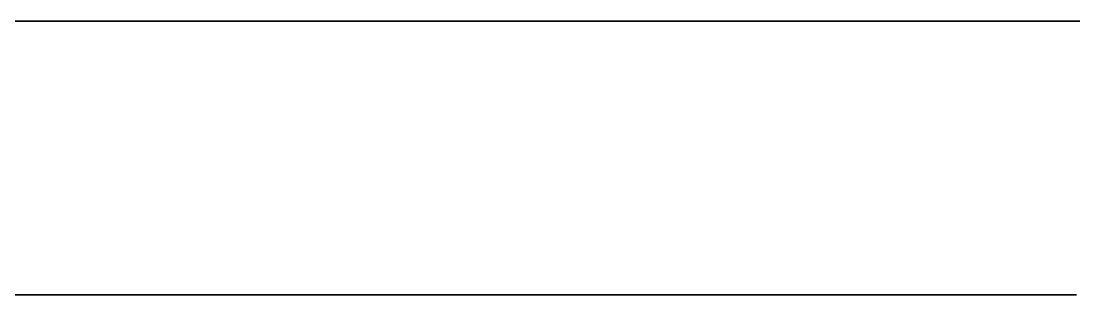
# Model space of a CAD drawing. Header units: millimetres. Extents: x -32 to 143, y -20 to 136.
# Drawn here: x 77.93 to 83.03, y 45.88 to 47.2 of the extents above; entities that cross this region are included whole.
import ezdxf

# ---------------------------------------------------------------- set-up
doc = ezdxf.new("R2010")
doc.units = ezdxf.units.MM
doc.linetypes.add('DASHED', pattern=[1.524, 1.27, -0.254])
doc.layers.add('HIDDEN', color=8, linetype='DASHED')

msp = doc.modelspace()

# ---------------------------------------------------------------- linework, layer by layer
at = {"layer": 'HIDDEN'}
for points in [[(83.13492, 47.2), (82.68095, 47.2), (82.22698, 47.2), (81.77302, 47.2), (81.31905, 47.2), (80.86508, 47.2), (80.41111, 47.2), (79.95714, 47.2), (79.50317, 47.2), (79.04921, 47.2), (78.59524, 47.2), (78.14127, 47.2), (77.6873, 47.2), (77.23333, 47.2), (76.77937, 47.2), (76.3254, 47.2), (75.87143, 47.2), (75.41746, 47.2), (74.96349, 47.2), (74.50952, 47.2), (74.05556, 47.2)], [(83.03918, 47.2), (82.80825, 47.2), (82.57732, 47.2), (82.34639, 47.2), (82.11546, 47.2), (81.88454, 47.2), (81.65361, 47.2), (81.42268, 47.2), (81.19175, 47.2), (80.96082, 47.2), (80.72989, 47.2), (80.49896, 47.2), (80.26803, 47.2), (80.0371, 47.2), (79.80617, 47.2), (79.57525, 47.2), (79.34432, 47.2), (79.11339, 47.2), (78.88246, 47.2), (78.65153, 47.2), (78.4206, 47.2), (78.18967, 47.2), (77.95874, 47.2), (77.72781, 47.2)], [(77.84328, 47.2), (77.95874, 47.2), (78.07421, 47.2), (78.18967, 47.2), (78.30514, 47.2), (78.4206, 47.2), (78.53606, 47.2), (78.65153, 47.2), (78.76699, 47.2), (78.88246, 47.2), (78.99792, 47.2), (79.11339, 47.2), (79.22885, 47.2), (79.34432, 47.2), (79.45978, 47.2), (79.57525, 47.2), (79.69071, 47.2), (79.80617, 47.2), (79.92164, 47.2), (80.0371, 47.2), (80.15257, 47.2), (80.26803, 47.2), (80.3835, 47.2), (80.49896, 47.2), (80.61443, 47.2), (80.72989, 47.2), (80.84535, 47.2), (80.96082, 47.2), (81.07628, 47.2), (81.19175, 47.2), (81.30721, 47.2), (81.42268, 47.2), (81.53814, 47.2), (81.65361, 47.2), (81.76907, 47.2), (81.88454, 47.2), (82, 47.2)], [(77.91429, 47.2), (78.14127, 47.2), (78.36825, 47.2), (78.59524, 47.2), (78.82222, 47.2), (79.04921, 47.2), (79.27619, 47.2), (79.50317, 47.2), (79.73016, 47.2), (79.95714, 47.2), (80.18413, 47.2), (80.41111, 47.2), (80.6381, 47.2), (80.86508, 47.2), (81.09206, 47.2), (81.31905, 47.2), (81.54603, 47.2), (81.77302, 47.2), (82, 47.2)], [(82, 47.2), (82.22698, 47.2), (82.45397, 47.2), (82.68095, 47.2), (82.90794, 47.2), (83.13492, 47.2)], [(82, 47.2), (82.11546, 47.2), (82.23093, 47.2), (82.34639, 47.2), (82.46186, 47.2), (82.57732, 47.2), (82.69279, 47.2), (82.80825, 47.2), (82.92372, 47.2), (83.03918, 47.2)], [(83.03889, 45.87574), (82.85, 45.87574), (82.66111, 45.87574), (82.47222, 45.87574), (82.28333, 45.87574), (82.09444, 45.87574), (81.90556, 45.87574), (81.71667, 45.87574), (81.52778, 45.87574), (81.33889, 45.87574), (81.15, 45.87574), (80.96111, 45.87574), (80.77222, 45.87574), (80.58333, 45.87574), (80.39444, 45.87574), (80.20556, 45.87574), (80.01667, 45.87574), (79.82778, 45.87574), (79.63889, 45.87574), (79.45, 45.87574), (79.26111, 45.87574), (79.07222, 45.87574), (78.88333, 45.87574), (78.69444, 45.87574), (78.50556, 45.87574), (78.31667, 45.87574), (78.12778, 45.87574), (77.93889, 45.87574), (77.75, 45.87574)], [(77.84444, 45.87574), (77.93889, 45.87574), (78.03333, 45.87574), (78.12778, 45.87574), (78.22222, 45.87574), (78.31667, 45.87574), (78.41111, 45.87574), (78.50556, 45.87574), (78.6, 45.87574), (78.69444, 45.87574), (78.78889, 45.87574), (78.88333, 45.87574), (78.97778, 45.87574), (79.07222, 45.87574), (79.16667, 45.87574), (79.26111, 45.87574), (79.35556, 45.87574), (79.45, 45.87574), (79.54444, 45.87574), (79.63889, 45.87574), (79.73333, 45.87574), (79.82778, 45.87574), (79.92222, 45.87574), (80.01667, 45.87574), (80.11111, 45.87574), (80.20556, 45.87574), (80.3, 45.87574), (80.39444, 45.87574), (80.48889, 45.87574), (80.58333, 45.87574), (80.67778, 45.87574), (80.77222, 45.87574), (80.86667, 45.87574), (80.96111, 45.87574), (81.05556, 45.87574), (81.15, 45.87574), (81.24444, 45.87574), (81.33889, 45.87574), (81.43333, 45.87574), (81.52778, 45.87574), (81.62222, 45.87574), (81.71667, 45.87574), (81.81111, 45.87574), (81.90556, 45.87574), (82, 45.87574)], [(82, 45.87574), (82.09444, 45.87574), (82.18889, 45.87574), (82.28333, 45.87574), (82.37778, 45.87574), (82.47222, 45.87574), (82.56667, 45.87574), (82.66111, 45.87574), (82.75556, 45.87574), (82.85, 45.87574), (82.94444, 45.87574), (83.03889, 45.87574)]]:
    msp.add_lwpolyline(points, dxfattribs=at)

doc.saveas('drawing.dxf')
